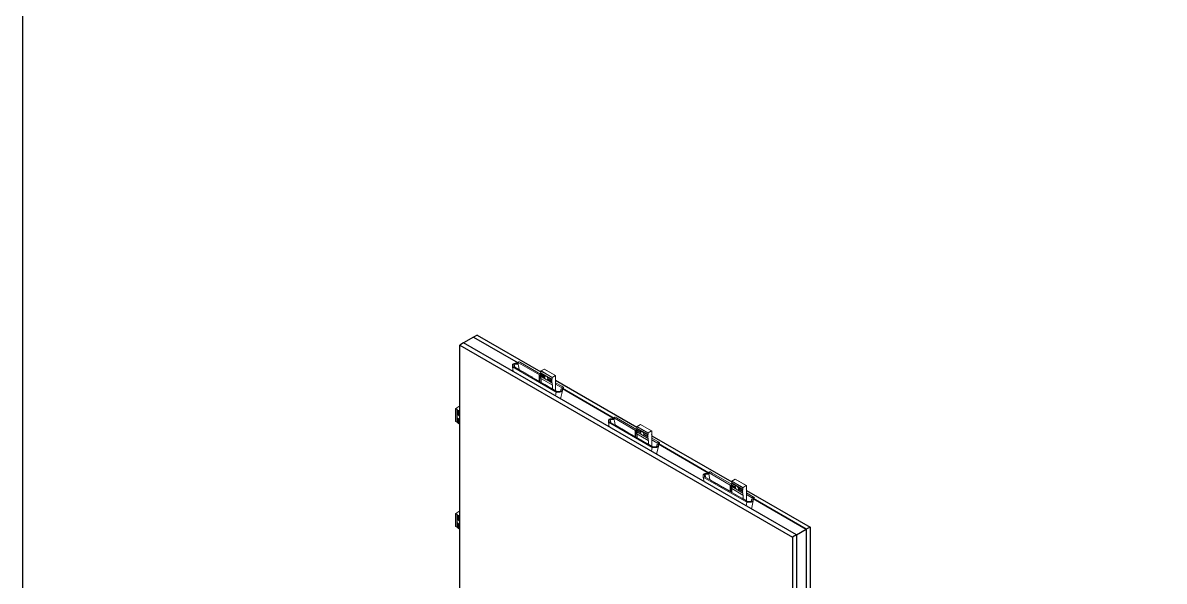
# Model space of a CAD drawing. Header units: millimetres. Extents: x 1489 to 1909, y -347 to 297.
# Drawn here: x 1489.2 to 1619.2, y 82.2 to 145.8 of the extents above; entities that cross this region are included whole.
import ezdxf

# ---------------------------------------------------------------- set-up
doc = ezdxf.new("R2010")
doc.units = ezdxf.units.MM
doc.layers.add('aksesuar', color=1, linetype='Continuous')
doc.layers.add('Antet', color=7, linetype='Continuous')

# ---------------------------------------------------------------- blocks, each defined once
blk = doc.blocks.new('MN50SC.S.1')
at = {"color": 252}
blk.add_lwpolyline([(9907.25, 888.56), (9907.25, 1185.56), (10117.25, 1185.56), (10117.25, 888.56)], close=True, dxfattribs=at)

msp = doc.modelspace()

# ---------------------------------------------------------------- linework, layer by layer
at = {"color": 7, "linetype": 'Continuous', "lineweight": 15}
for p, q in [((1544.966, 106.876), (1544.966, 106.639)), ((1544.966, 106.639), (1549.944, 103.765)), ((1544.966, 106.639), (1545.057, 106.104)), ((1545.116, 106.931), (1545.116, 106.674)), ((1545.116, 106.931), (1545.168, 106.644)), ((1545.116, 106.674), (1545.743, 106.313)), ((1545.166, 106.96), (1545.238, 106.604)), ((1545.619, 106.96), (1545.166, 106.96)), ((1545.608, 107.047), (1545.262, 107.047)), ((1545.608, 107.149), (1545.608, 106.985)), ((1545.673, 107.21), (1545.638, 107.19)), ((1545.638, 107.108), (1548.041, 105.721)), ((1545.638, 106.813), (1545.728, 106.321)), ((1545.915, 107.138), (1545.773, 107.22)), ((1545.885, 107.147), (1548.173, 105.827)), ((1545.773, 106.313), (1545.743, 106.313)), ((1545.773, 106.295), (1545.773, 106.313)), ((1545.773, 106.313), (1545.793, 106.308)), ((1545.773, 106.295), (1546.45, 105.904)), ((1545.793, 106.308), (1545.793, 106.283)), ((1546.48, 105.904), (1546.45, 105.904)), ((1546.48, 105.887), (1546.48, 105.904)), ((1546.48, 105.904), (1546.5, 105.9)), ((1546.48, 105.887), (1547.157, 105.496)), ((1546.5, 105.9), (1546.5, 105.875)), ((1547.188, 105.496), (1547.157, 105.496)), ((1547.188, 105.479), (1547.188, 105.496)), ((1547.188, 105.496), (1547.208, 105.491)), ((1547.188, 105.479), (1547.935, 105.047)), ((1547.208, 105.491), (1547.208, 105.467)), ((1548.021, 105.716), (1548.041, 105.721)), ((1548.021, 105.675), (1548.021, 105.716)), ((1548.041, 105.703), (1548.021, 105.675)), ((1548.021, 105.675), (1548.021, 104.998)), ((1548.091, 105.675), (1548.021, 105.675)), ((1548.041, 105.721), (1548.041, 105.703)), ((1548.041, 105.703), (1548.071, 105.703)), ((1548.071, 105.703), (1548.091, 105.675)), ((1548.071, 105.703), (1548.173, 105.644)), ((1548.091, 105.675), (1548.091, 104.957)), ((1548.703, 105.594), (1548.173, 105.9)), ((1548.173, 105.9), (1548.173, 105.761)), ((1548.634, 105.495), (1548.173, 105.761)), ((1548.173, 105.761), (1548.194, 105.749)), ((1548.194, 105.749), (1548.173, 105.712)), ((1548.634, 105.446), (1548.173, 105.712)), ((1548.173, 105.712), (1548.173, 105.574)), ((1548.703, 105.267), (1548.173, 105.574)), ((1548.208, 105.968), (1548.177, 105.914)), ((1548.722, 105.599), (1548.177, 105.914)), ((1548.722, 105.25), (1548.177, 105.564)), ((1548.177, 105.564), (1548.208, 105.546)), ((1548.654, 105.484), (1548.194, 105.749)), ((1549.481, 105.414), (1548.208, 106.149)), ((1548.208, 106.149), (1548.208, 105.968)), ((1549.481, 105.233), (1548.208, 105.968)), ((1549.481, 104.812), (1548.208, 105.546)), ((1548.208, 105.546), (1548.208, 105.324)), ((1549.481, 104.59), (1548.208, 105.324)), ((1548.213, 105.315), (1549.485, 104.581)), ((1548.597, 106.39), (1548.223, 106.174)), ((1549.495, 105.439), (1548.223, 106.174)), ((1548.234, 105.303), (1548.234, 104.874)), ((1549.87, 105.655), (1548.597, 106.39)), ((1549.88, 105.656), (1548.607, 106.391)), ((1549.45, 105.179), (1548.905, 105.494)), ((1549.446, 105.165), (1548.916, 105.472)), ((1549.481, 105.414), (1549.481, 105.233)), ((1549.87, 105.655), (1549.495, 105.439)), ((1549.884, 105.28), (1549.884, 105.647)), ((1547.965, 105.047), (1547.935, 105.047)), ((1547.965, 105.029), (1547.965, 105.047)), ((1547.965, 105.047), (1547.985, 105.042)), ((1547.965, 105.029), (1548.642, 104.639)), ((1547.985, 105.042), (1547.985, 105.018)), ((1548.672, 104.639), (1548.642, 104.639)), ((1548.672, 104.639), (1548.692, 104.634)), ((1548.672, 104.621), (1548.672, 104.639)), ((1548.672, 104.621), (1549.349, 104.231)), ((1548.692, 104.634), (1548.692, 104.61)), ((1549.45, 104.83), (1548.905, 105.144)), ((1549.446, 104.839), (1548.916, 105.145)), ((1549.446, 105.027), (1548.985, 105.293)), ((1549.446, 104.978), (1548.985, 105.244)), ((1549.467, 105.014), (1549.007, 105.28)), ((1549.38, 104.231), (1549.349, 104.231)), ((1549.38, 104.213), (1549.38, 104.231)), ((1549.4, 104.226), (1549.38, 104.231)), ((1549.38, 104.213), (1550.006, 103.851)), ((1549.4, 104.226), (1549.4, 104.202)), ((1549.446, 105.165), (1549.446, 105.027)), ((1549.446, 105.027), (1549.467, 105.014)), ((1549.467, 105.014), (1549.446, 104.978)), ((1549.446, 104.978), (1549.446, 104.839)), ((1549.481, 105.233), (1549.45, 105.179)), ((1549.45, 104.83), (1549.481, 104.812)), ((1549.481, 104.812), (1549.481, 104.59)), ((1549.491, 104.58), (1549.507, 104.582)), ((1549.517, 104.572), (1549.517, 104.134)), ((1549.863, 105.243), (1549.884, 105.28)), ((1549.884, 105.231), (1549.863, 105.243)), ((1549.884, 103.922), (1549.884, 105.231)), ((1549.884, 104.839), (1550.58, 104.437)), ((1549.884, 104.656), (1550.474, 104.316)), ((1550.474, 104.021), (1550.435, 103.851)), ((1550.501, 103.88), (1550.501, 104.142)), ((1550.751, 104.346), (1550.61, 104.428)), ((1550.616, 104.316), (1550.651, 104.336)), ((1550.616, 104.153), (1550.651, 104.173)), ((1550.793, 104.263), (1550.651, 104.181)), ((1550.651, 104.181), (1550.651, 104.173)), ((1550.651, 103.936), (1550.651, 104.173)), ((1549.944, 103.765), (1549.853, 103.335)), ((1549.944, 103.765), (1550.355, 103.765)), ((1550.006, 103.851), (1550.451, 103.851)), ((1550.453, 102.989), (1550.649, 103.915)), ((1550.501, 103.88), (1550.488, 103.824)), ((1538.493, 101.896), (1538.493, 100.427)), ((1538.874, 102.121), (1538.499, 101.904)), ((1538.499, 101.888), (1538.656, 101.798)), ((1538.499, 101.888), (1538.499, 100.418)), ((1538.656, 101.798), (1538.656, 101.762)), ((1538.656, 101.762), (1538.656, 101.132)), ((1538.661, 101.753), (1538.782, 101.684)), ((1538.661, 101.753), (1538.661, 101.141)), ((1538.782, 101.684), (1538.824, 101.684)), ((1538.782, 101.684), (1538.782, 101.152)), ((1538.824, 101.684), (1538.824, 101.66)), ((1538.824, 101.66), (1538.944, 101.59)), ((1538.824, 101.66), (1538.824, 101.127)), ((1538.98, 102.076), (1538.902, 102.121)), ((1538.944, 101.59), (1538.944, 100.978)), ((1538.958, 101.587), (1538.98, 101.587)), ((1538.958, 101.587), (1538.958, 100.957)), ((1538.499, 100.418), (1538.656, 100.328)), ((1538.656, 100.921), (1538.656, 101.132)), ((1538.656, 100.921), (1538.656, 100.292)), ((1538.661, 100.896), (1538.661, 100.284)), ((1538.661, 100.284), (1538.782, 100.214)), ((1538.782, 100.746), (1538.782, 100.214)), ((1538.782, 100.214), (1538.824, 100.214)), ((1538.824, 100.722), (1538.824, 100.745)), ((1538.824, 100.722), (1538.824, 100.19)), ((1538.824, 100.19), (1538.944, 100.12)), ((1538.944, 100.733), (1538.944, 100.12)), ((1538.958, 100.747), (1538.958, 100.117)), ((1538.958, 100.117), (1538.98, 100.117)), ((1555.906, 100.56), (1555.906, 100.323)), ((1555.906, 100.323), (1560.884, 97.449)), ((1555.906, 100.323), (1555.996, 99.789)), ((1556.056, 100.616), (1556.056, 100.359)), ((1556.056, 100.616), (1556.107, 100.329)), ((1556.056, 100.359), (1556.682, 99.997)), ((1556.106, 100.645), (1556.177, 100.289)), ((1556.558, 100.645), (1556.106, 100.645)), ((1556.548, 100.731), (1556.202, 100.731)), ((1556.548, 100.833), (1556.548, 100.67)), ((1556.613, 100.895), (1556.577, 100.874)), ((1556.577, 100.793), (1558.98, 99.405)), ((1556.577, 100.498), (1556.667, 100.006)), ((1556.854, 100.823), (1556.713, 100.905)), ((1556.825, 100.832), (1559.113, 99.511)), ((1556.713, 99.997), (1556.682, 99.997)), ((1556.713, 99.98), (1556.713, 99.997)), ((1556.713, 99.997), (1556.733, 99.993)), ((1556.713, 99.98), (1557.389, 99.589)), ((1556.733, 99.993), (1556.733, 99.968)), ((1557.42, 99.589), (1557.389, 99.589)), ((1557.42, 99.571), (1557.42, 99.589)), ((1557.42, 99.589), (1557.44, 99.584)), ((1557.42, 99.571), (1558.096, 99.181)), ((1557.44, 99.584), (1557.44, 99.56)), ((1558.127, 99.181), (1558.096, 99.181)), ((1558.127, 99.163), (1558.127, 99.181)), ((1558.127, 99.181), (1558.147, 99.176)), ((1558.127, 99.163), (1558.874, 98.732)), ((1558.147, 99.176), (1558.147, 99.152)), ((1558.96, 99.401), (1558.98, 99.405)), ((1558.96, 99.36), (1558.96, 99.401)), ((1558.98, 99.388), (1558.96, 99.36)), ((1558.96, 99.36), (1558.96, 98.682)), ((1559.031, 99.36), (1558.96, 99.36)), ((1558.98, 99.405), (1558.98, 99.388)), ((1558.98, 99.388), (1559.011, 99.388)), ((1559.011, 99.388), (1559.031, 99.36)), ((1559.011, 99.388), (1559.113, 99.329)), ((1559.031, 99.36), (1559.031, 98.641)), ((1559.643, 99.279), (1559.113, 99.585)), ((1559.113, 99.585), (1559.113, 99.446)), ((1559.574, 99.18), (1559.113, 99.446)), ((1559.113, 99.446), (1559.134, 99.434)), ((1559.134, 99.434), (1559.113, 99.397)), ((1559.574, 99.131), (1559.113, 99.397)), ((1559.113, 99.397), (1559.113, 99.258)), ((1559.643, 98.952), (1559.113, 99.258)), ((1559.148, 99.653), (1559.117, 99.599)), ((1559.662, 99.284), (1559.117, 99.599)), ((1559.662, 98.934), (1559.117, 99.249)), ((1559.117, 99.249), (1559.148, 99.231)), ((1559.594, 99.168), (1559.134, 99.434)), ((1560.421, 99.099), (1559.148, 99.834)), ((1559.148, 99.834), (1559.148, 99.653)), ((1560.421, 98.918), (1559.148, 99.653)), ((1560.421, 98.496), (1559.148, 99.231)), ((1559.148, 99.231), (1559.148, 99.009)), ((1560.421, 98.274), (1559.148, 99.009)), ((1559.152, 99), (1560.425, 98.265)), ((1559.537, 100.075), (1559.162, 99.858)), ((1560.435, 99.124), (1559.162, 99.858)), ((1559.174, 98.988), (1559.174, 98.559)), ((1560.81, 99.34), (1559.537, 100.075)), ((1560.82, 99.341), (1559.547, 100.076)), ((1560.39, 98.864), (1559.844, 99.179)), ((1560.39, 98.514), (1559.844, 98.829)), ((1560.386, 98.85), (1559.855, 99.156)), ((1560.386, 98.523), (1559.855, 98.83)), ((1560.386, 98.711), (1559.925, 98.977)), ((1560.386, 98.662), (1559.925, 98.928)), ((1560.407, 98.699), (1559.947, 98.964)), ((1560.386, 98.85), (1560.386, 98.711)), ((1560.421, 98.918), (1560.39, 98.864)), ((1560.421, 99.099), (1560.421, 98.918)), ((1560.81, 99.34), (1560.435, 99.124)), ((1560.803, 98.928), (1560.824, 98.964)), ((1560.824, 98.915), (1560.803, 98.928)), ((1560.824, 98.964), (1560.824, 99.332)), ((1560.824, 97.606), (1560.824, 98.915)), ((1558.905, 98.732), (1558.874, 98.732)), ((1558.905, 98.714), (1558.905, 98.732)), ((1558.905, 98.732), (1558.925, 98.727)), ((1558.905, 98.714), (1559.581, 98.324)), ((1558.925, 98.727), (1558.925, 98.703)), ((1559.612, 98.324), (1559.581, 98.324)), ((1559.612, 98.324), (1559.632, 98.319)), ((1559.612, 98.306), (1559.612, 98.324)), ((1559.612, 98.306), (1560.288, 97.915)), ((1559.632, 98.319), (1559.632, 98.294)), ((1560.319, 97.915), (1560.288, 97.915)), ((1560.319, 97.898), (1560.319, 97.915)), ((1560.339, 97.911), (1560.319, 97.915)), ((1560.319, 97.898), (1560.946, 97.536)), ((1560.339, 97.911), (1560.339, 97.886)), ((1560.386, 98.711), (1560.407, 98.699)), ((1560.407, 98.699), (1560.386, 98.662)), ((1560.386, 98.662), (1560.386, 98.523)), ((1560.39, 98.514), (1560.421, 98.496)), ((1560.421, 98.496), (1560.421, 98.274)), ((1560.43, 98.264), (1560.447, 98.267)), ((1560.456, 98.257), (1560.456, 97.819)), ((1560.824, 98.524), (1561.52, 98.122)), ((1560.824, 98.341), (1561.414, 98.001)), ((1560.946, 97.536), (1561.391, 97.536)), ((1561.414, 97.706), (1561.375, 97.536)), ((1561.393, 96.674), (1561.589, 97.599)), ((1561.441, 97.565), (1561.428, 97.509)), ((1561.441, 97.565), (1561.441, 97.826)), ((1561.691, 98.031), (1561.549, 98.113)), ((1561.555, 98.001), (1561.591, 98.021)), ((1561.555, 97.837), (1561.591, 97.858)), ((1561.732, 97.947), (1561.591, 97.866)), ((1561.591, 97.866), (1561.591, 97.858)), ((1561.591, 97.621), (1561.591, 97.858)), ((1560.884, 97.449), (1560.793, 97.02)), ((1560.884, 97.449), (1561.294, 97.449)), ((1566.7, 94.329), (1566.7, 94.092)), ((1566.7, 94.092), (1571.678, 91.218)), ((1566.7, 94.092), (1566.791, 93.558)), ((1566.85, 94.384), (1566.85, 94.127)), ((1566.85, 94.384), (1566.902, 94.098)), ((1566.85, 94.127), (1567.477, 93.766)), ((1566.9, 94.413), (1566.972, 94.057)), ((1567.353, 94.413), (1566.9, 94.413)), ((1567.343, 94.5), (1566.997, 94.5)), ((1567.343, 94.602), (1567.343, 94.439)), ((1567.408, 94.663), (1567.372, 94.643)), ((1567.372, 94.561), (1569.775, 93.174)), ((1567.372, 94.267), (1567.462, 93.774)), ((1567.508, 93.766), (1567.477, 93.766)), ((1567.649, 94.591), (1567.508, 94.673)), ((1567.508, 93.748), (1567.508, 93.766)), ((1567.508, 93.766), (1567.528, 93.761)), ((1567.508, 93.748), (1568.184, 93.358)), ((1567.528, 93.761), (1567.528, 93.736)), ((1567.619, 94.601), (1569.907, 93.28)), ((1571.216, 92.867), (1569.943, 93.602)), ((1569.943, 93.602), (1569.943, 93.421)), ((1570.332, 93.843), (1569.957, 93.627)), ((1571.23, 92.892), (1569.957, 93.627)), ((1571.604, 93.108), (1570.332, 93.843)), ((1571.614, 93.109), (1570.342, 93.844)), ((1568.215, 93.358), (1568.184, 93.358)), ((1568.215, 93.34), (1568.215, 93.358)), ((1568.215, 93.358), (1568.235, 93.353)), ((1568.215, 93.34), (1568.891, 92.949)), ((1568.235, 93.353), (1568.235, 93.328)), ((1568.922, 92.949), (1568.891, 92.949)), ((1568.922, 92.932), (1568.922, 92.949)), ((1568.922, 92.949), (1568.942, 92.945)), ((1568.922, 92.932), (1569.669, 92.5)), ((1568.942, 92.945), (1568.942, 92.92)), ((1569.7, 92.5), (1569.669, 92.5)), ((1569.7, 92.483), (1569.7, 92.5)), ((1569.7, 92.5), (1569.72, 92.495)), ((1569.7, 92.483), (1570.376, 92.092)), ((1569.72, 92.495), (1569.72, 92.471)), ((1569.755, 93.169), (1569.775, 93.174)), ((1569.755, 93.128), (1569.755, 93.169)), ((1569.775, 93.156), (1569.755, 93.128)), ((1569.755, 93.128), (1569.755, 92.451)), ((1569.826, 93.128), (1569.755, 93.128)), ((1569.775, 93.174), (1569.775, 93.156)), ((1569.775, 93.156), (1569.806, 93.156)), ((1569.806, 93.156), (1569.826, 93.128)), ((1569.806, 93.156), (1569.907, 93.097)), ((1569.826, 93.128), (1569.826, 92.41)), ((1570.438, 93.047), (1569.907, 93.353)), ((1569.907, 93.353), (1569.907, 93.214)), ((1570.368, 92.948), (1569.907, 93.214)), ((1569.907, 93.214), (1569.929, 93.202)), ((1569.929, 93.202), (1569.907, 93.165)), ((1570.368, 92.899), (1569.907, 93.165)), ((1569.907, 93.165), (1569.907, 93.027)), ((1570.438, 92.72), (1569.907, 93.027)), ((1569.943, 93.421), (1569.912, 93.367)), ((1570.457, 93.052), (1569.912, 93.367)), ((1570.457, 92.703), (1569.912, 93.017)), ((1569.912, 93.017), (1569.943, 92.999)), ((1570.388, 92.937), (1569.929, 93.202)), ((1571.216, 92.686), (1569.943, 93.421)), ((1571.216, 92.265), (1569.943, 92.999)), ((1569.943, 92.999), (1569.943, 92.778)), ((1571.216, 92.043), (1569.943, 92.778)), ((1569.947, 92.768), (1571.22, 92.034)), ((1569.968, 92.756), (1569.968, 92.327)), ((1571.184, 92.632), (1570.639, 92.947)), ((1571.184, 92.283), (1570.639, 92.597)), ((1571.18, 92.618), (1570.65, 92.925)), ((1571.18, 92.292), (1570.65, 92.598)), ((1571.18, 92.48), (1570.719, 92.746)), ((1571.18, 92.431), (1570.719, 92.697)), ((1571.201, 92.467), (1570.742, 92.733)), ((1571.18, 92.618), (1571.18, 92.48)), ((1571.18, 92.48), (1571.201, 92.467)), ((1571.201, 92.467), (1571.18, 92.431)), ((1571.18, 92.431), (1571.18, 92.292)), ((1571.216, 92.686), (1571.184, 92.632)), ((1571.216, 92.867), (1571.216, 92.686)), ((1571.604, 93.108), (1571.23, 92.892)), ((1571.597, 92.696), (1571.619, 92.733)), ((1571.619, 92.684), (1571.597, 92.696)), ((1571.619, 92.733), (1571.619, 93.1)), ((1571.619, 91.375), (1571.619, 92.684)), ((1570.407, 92.092), (1570.376, 92.092)), ((1570.407, 92.092), (1570.427, 92.087)), ((1570.407, 92.074), (1570.407, 92.092)), ((1570.407, 92.074), (1571.083, 91.684)), ((1570.427, 92.087), (1570.427, 92.063)), ((1571.114, 91.684), (1571.083, 91.684)), ((1571.114, 91.666), (1571.114, 91.684)), ((1571.134, 91.679), (1571.114, 91.684)), ((1571.114, 91.666), (1571.74, 91.304)), ((1571.134, 91.679), (1571.134, 91.655)), ((1571.184, 92.283), (1571.216, 92.265)), ((1571.216, 92.265), (1571.216, 92.043)), ((1571.225, 92.033), (1571.242, 92.035)), ((1571.251, 92.025), (1571.251, 91.587)), ((1571.678, 91.218), (1571.588, 90.789)), ((1571.619, 92.292), (1572.315, 91.89)), ((1571.619, 92.11), (1572.209, 91.769)), ((1571.678, 91.218), (1572.089, 91.218)), ((1571.74, 91.304), (1572.185, 91.304)), ((1572.209, 91.474), (1572.169, 91.304)), ((1572.187, 90.442), (1572.383, 91.368)), ((1572.235, 91.333), (1572.222, 91.277)), ((1572.235, 91.333), (1572.235, 91.595)), ((1572.486, 91.799), (1572.344, 91.881)), ((1572.35, 91.769), (1572.386, 91.789)), ((1572.35, 91.606), (1572.385, 91.626)), ((1572.527, 91.716), (1572.385, 91.634)), ((1572.385, 91.634), (1572.385, 91.626)), ((1572.385, 91.389), (1572.385, 91.626)), ((1538.493, 89.937), (1538.493, 88.467)), ((1538.874, 90.161), (1538.499, 89.945)), ((1538.499, 89.929), (1538.656, 89.838)), ((1538.499, 89.929), (1538.499, 88.459)), ((1538.656, 89.838), (1538.656, 89.802)), ((1538.656, 89.802), (1538.656, 89.172)), ((1538.661, 89.794), (1538.782, 89.724)), ((1538.661, 89.794), (1538.661, 89.181)), ((1538.782, 89.724), (1538.824, 89.724)), ((1538.782, 89.724), (1538.782, 89.192)), ((1538.824, 89.724), (1538.824, 89.7)), ((1538.98, 90.116), (1538.902, 90.161)), ((1538.499, 88.459), (1538.656, 88.368)), ((1538.656, 88.962), (1538.656, 89.172)), ((1538.656, 88.962), (1538.656, 88.332)), ((1538.661, 88.936), (1538.661, 88.324)), ((1538.782, 88.787), (1538.782, 88.255)), ((1538.824, 89.7), (1538.944, 89.631)), ((1538.824, 89.7), (1538.824, 89.168)), ((1538.824, 88.762), (1538.824, 88.785)), ((1538.824, 88.762), (1538.824, 88.23)), ((1538.944, 89.631), (1538.944, 89.018)), ((1538.944, 88.773), (1538.944, 88.161)), ((1538.958, 89.627), (1538.98, 89.627)), ((1538.958, 89.627), (1538.958, 88.998)), ((1538.958, 88.787), (1538.958, 88.157)), ((1538.661, 88.324), (1538.782, 88.255)), ((1538.782, 88.255), (1538.824, 88.255)), ((1538.824, 88.23), (1538.944, 88.161)), ((1538.958, 88.157), (1538.98, 88.157))]:
    msp.add_line(p, q, dxfattribs=at)
at = {"color": 8, "linetype": 'Continuous', "lineweight": 15}
for p, q in [((1549.517, 104.572), (1549.501, 104.581)), ((1560.456, 98.257), (1560.441, 98.266)), ((1571.251, 92.025), (1571.235, 92.034))]:
    msp.add_line(p, q, dxfattribs=at)
at = {"color": 7, "linetype": 'Continuous', "lineweight": 15, "flags": 128}
for points in [[(1545.166, 106.96), (1545.163, 106.97), (1545.158, 106.976), (1545.15, 106.982), (1545.136, 106.987), (1545.117, 106.989), (1545.107, 106.989), (1545.097, 106.987), (1545.088, 106.984), (1545.081, 106.981), (1545.074, 106.976), (1545.07, 106.971), (1545.067, 106.965), (1545.066, 106.959), (1545.07, 106.949), (1545.079, 106.941), (1545.088, 106.936), (1545.1, 106.933), (1545.116, 106.931)], [(1549.481, 104.59), (1549.481, 104.587), (1549.482, 104.585), (1549.483, 104.583), (1549.484, 104.582), (1549.485, 104.581), (1549.487, 104.58), (1549.489, 104.58), (1549.491, 104.58)], [(1549.507, 104.582), (1549.509, 104.582), (1549.511, 104.582), (1549.513, 104.581), (1549.514, 104.58), (1549.515, 104.579), (1549.516, 104.577), (1549.516, 104.575), (1549.517, 104.572)], [(1550.451, 103.851), (1550.454, 103.842), (1550.459, 103.835), (1550.468, 103.83), (1550.481, 103.825), (1550.5, 103.822), (1550.51, 103.823), (1550.52, 103.825), (1550.529, 103.827), (1550.536, 103.831), (1550.543, 103.835), (1550.548, 103.841), (1550.55, 103.846), (1550.551, 103.852), (1550.547, 103.863), (1550.538, 103.871), (1550.529, 103.875), (1550.518, 103.879), (1550.501, 103.88)], [(1556.106, 100.645), (1556.103, 100.654), (1556.097, 100.661), (1556.089, 100.666), (1556.075, 100.671), (1556.057, 100.674), (1556.047, 100.673), (1556.037, 100.672), (1556.028, 100.669), (1556.02, 100.665), (1556.014, 100.661), (1556.009, 100.656), (1556.006, 100.65), (1556.006, 100.644), (1556.01, 100.633), (1556.019, 100.625), (1556.028, 100.621), (1556.039, 100.618), (1556.056, 100.616)], [(1560.421, 98.274), (1560.421, 98.272), (1560.422, 98.27), (1560.422, 98.268), (1560.423, 98.267), (1560.425, 98.265), (1560.426, 98.265), (1560.428, 98.264), (1560.43, 98.264)], [(1560.447, 98.267), (1560.449, 98.267), (1560.451, 98.267), (1560.452, 98.266), (1560.454, 98.265), (1560.455, 98.263), (1560.456, 98.262), (1560.456, 98.259), (1560.456, 98.257)], [(1561.391, 97.536), (1561.393, 97.527), (1561.399, 97.52), (1561.407, 97.515), (1561.421, 97.51), (1561.439, 97.507), (1561.449, 97.508), (1561.459, 97.509), (1561.468, 97.512), (1561.476, 97.516), (1561.482, 97.52), (1561.487, 97.525), (1561.49, 97.531), (1561.491, 97.537), (1561.487, 97.547), (1561.478, 97.555), (1561.468, 97.56), (1561.457, 97.563), (1561.441, 97.565)], [(1566.9, 94.413), (1566.897, 94.423), (1566.892, 94.429), (1566.884, 94.435), (1566.87, 94.44), (1566.852, 94.442), (1566.842, 94.442), (1566.832, 94.44), (1566.823, 94.437), (1566.815, 94.434), (1566.809, 94.429), (1566.804, 94.424), (1566.801, 94.418), (1566.8, 94.412), (1566.804, 94.402), (1566.813, 94.394), (1566.823, 94.389), (1566.834, 94.386), (1566.85, 94.384)], [(1571.216, 92.043), (1571.216, 92.04), (1571.216, 92.038), (1571.217, 92.036), (1571.218, 92.035), (1571.219, 92.034), (1571.221, 92.033), (1571.223, 92.033), (1571.225, 92.033)], [(1571.242, 92.035), (1571.244, 92.036), (1571.245, 92.035), (1571.247, 92.034), (1571.248, 92.033), (1571.249, 92.032), (1571.25, 92.03), (1571.251, 92.028), (1571.251, 92.025)], [(1572.185, 91.304), (1572.188, 91.295), (1572.194, 91.288), (1572.202, 91.283), (1572.216, 91.278), (1572.234, 91.276), (1572.244, 91.276), (1572.254, 91.278), (1572.263, 91.28), (1572.271, 91.284), (1572.277, 91.288), (1572.282, 91.294), (1572.285, 91.299), (1572.285, 91.305), (1572.281, 91.316), (1572.272, 91.324), (1572.263, 91.329), (1572.252, 91.332), (1572.235, 91.333)]]:
    msp.add_lwpolyline(points, dxfattribs=at)
at = {"color": 7, "linetype": 'Continuous', "lineweight": 15}
for centre, radius, start, end in [((1545.648, 106.986), 0.0392, 181.45469, 222.23742), ((1545.653, 107.149), 0.0437, 110.78364, 249.21617), ((1545.731, 107.133), 0.0964, 64.26098, 127.04911), ((1545.88, 107.078), 0.0697, 34.48347, 85.52286), ((1548.202, 105.899), 0.0289, 148.85627, 178.0435), ((1548.183, 105.573), 0.0101, 174.37962, 234.30196), ((1548.239, 106.148), 0.0307, 122.60548, 177.39452), ((1548.218, 105.323), 0.00986, 173.70588, 234.98194), ((1548.603, 106.382), 0.0101, 65.69288, 125.61758), ((1548.74, 105.494), 0.106, 110.25989, 179.50485), ((1549.023, 105.494), 0.392, 187.04371, 215.38107), ((1548.596, 105.245), 0.392, 7.04371, 35.38107), ((1549.512, 105.413), 0.0307, 122.60548, 177.39452), ((1549.876, 105.648), 0.00873, 350.78596, 129.20329), ((1548.879, 105.245), 0.106, 290.25989, 359.50485), ((1549.475, 105.164), 0.0289, 148.85627, 178.0435), ((1549.456, 104.838), 0.0101, 174.37962, 234.30196), ((1550.545, 104.452), 0.154, 242.6099, 297.3901), ((1550.544, 104.292), 0.157, 253.91064, 297.08882), ((1550.575, 104.367), 0.0699, 60.18514, 85.64136), ((1550.707, 104.27), 0.0863, 355.12067, 129.83028), ((1538.502, 101.896), 0.00873, 110.78342, 249.21658), ((1538.666, 101.763), 0.0101, 185.6948, 245.62534), ((1538.888, 102.094), 0.0307, 62.60967, 117.39033), ((1538.958, 101.616), 0.0289, 241.95976, 271.1441), ((1538.503, 100.428), 0.0101, 185.6948, 245.62534), ((1538.666, 100.293), 0.0101, 185.6948, 245.62534), ((1538.729, 101.059), 0.106, 60.49964, 129.75332), ((1539.018, 101.059), 0.392, 204.61838, 232.95735), ((1538.588, 100.814), 0.392, 24.61838, 52.95735), ((1538.876, 100.814), 0.106, 240.49964, 309.75332), ((1538.958, 100.146), 0.0289, 241.95976, 271.1441), ((1556.587, 100.671), 0.0392, 181.45469, 222.23742), ((1556.593, 100.833), 0.0437, 110.78364, 249.21617), ((1556.671, 100.818), 0.0964, 64.26098, 127.04911), ((1556.819, 100.763), 0.0697, 34.48347, 85.52286), ((1559.142, 99.584), 0.0289, 148.85627, 178.0435), ((1559.123, 99.257), 0.0101, 174.37962, 234.30196), ((1559.179, 99.832), 0.0307, 122.60548, 177.39452), ((1559.158, 99.008), 0.00986, 173.70588, 234.98194), ((1559.543, 100.067), 0.0101, 65.69288, 125.61758), ((1559.68, 99.179), 0.106, 110.25989, 179.50485), ((1559.963, 99.179), 0.392, 187.04371, 215.38107), ((1559.536, 98.929), 0.392, 7.04371, 35.38107), ((1559.818, 98.929), 0.106, 290.25989, 359.50485), ((1560.414, 98.849), 0.0289, 148.85627, 178.0435), ((1560.452, 99.098), 0.0307, 122.60548, 177.39452), ((1560.815, 99.333), 0.00873, 350.78596, 129.20329), ((1560.396, 98.522), 0.0101, 174.37962, 234.30196), ((1561.485, 98.137), 0.154, 242.6099, 297.3901), ((1561.484, 97.977), 0.157, 253.91064, 297.08882), ((1561.515, 98.052), 0.0699, 60.18514, 85.64136), ((1561.646, 97.955), 0.0863, 355.12067, 129.83028), ((1567.382, 94.44), 0.0392, 181.45469, 222.23742), ((1567.388, 94.602), 0.0437, 110.78364, 249.21617), ((1567.466, 94.586), 0.0964, 64.26098, 127.04911), ((1567.614, 94.531), 0.0697, 34.48347, 85.52286), ((1569.973, 93.601), 0.0307, 122.60548, 177.39452), ((1570.338, 93.835), 0.0101, 65.69288, 125.61758), ((1569.936, 93.352), 0.0289, 148.85627, 178.0435), ((1569.917, 93.026), 0.0101, 174.37962, 234.30196), ((1569.953, 92.776), 0.00986, 173.70588, 234.98194), ((1570.474, 92.947), 0.106, 110.25989, 179.50485), ((1570.757, 92.947), 0.392, 187.04371, 215.38107), ((1570.33, 92.698), 0.392, 7.04371, 35.38107), ((1570.613, 92.698), 0.106, 290.25989, 359.50485), ((1571.209, 92.617), 0.0289, 148.85627, 178.0435), ((1571.246, 92.866), 0.0307, 122.60548, 177.39452), ((1571.61, 93.102), 0.00873, 350.78596, 129.20329), ((1571.19, 92.291), 0.0101, 174.37962, 234.30196), ((1572.279, 91.905), 0.154, 242.6099, 297.3901), ((1572.279, 91.745), 0.157, 253.91064, 297.08882), ((1572.309, 91.82), 0.0699, 60.18514, 85.64136), ((1572.441, 91.723), 0.0863, 355.12067, 129.83028), ((1538.502, 89.937), 0.00873, 110.78342, 249.21658), ((1538.666, 89.803), 0.0101, 185.6948, 245.62534), ((1538.888, 90.134), 0.0307, 62.60967, 117.39033), ((1538.503, 88.468), 0.0101, 185.6948, 245.62534), ((1538.729, 89.1), 0.106, 60.49964, 129.75332), ((1539.018, 89.1), 0.392, 204.61838, 232.95735), ((1538.588, 88.855), 0.392, 24.61838, 52.95735), ((1538.876, 88.855), 0.106, 240.49964, 309.75332), ((1538.958, 89.656), 0.0289, 241.95976, 271.1441), ((1538.666, 88.333), 0.0101, 185.6948, 245.62534), ((1538.958, 88.186), 0.0289, 241.95976, 271.1441)]:
    msp.add_arc(centre, radius, start, end, dxfattribs=at)
for centre, major_axis, ratio, start_param, end_param in [((1545.27, 106.871), (0.304, -0.006), 0.5769793, 1.6054654, 3.1531383), ((1545.708, 107.201), (0, 0.548), 0.1825973, 2.02566, 2.3561945), ((1548.831, 105.382), (0.25, -0.144), 0.0000704, 3.8067416, 3.9270314), ((1548.831, 105.382), (0.177, 0.306), 0.5773346, 1.570837, 1.6911268), ((1548.662, 105.284), (0.177, 0.306), 0.5773346, 5.7410124, 6.8254394), ((1548.662, 105.284), (0.25, -0.144), 0.0000704, 4.9556143, 6.0400413), ((1548.831, 105.382), (0.25, -0.144), 0.0000704, 0.7854388, 0.9057287), ((1548.831, 105.382), (0.177, 0.306), 0.5773346, 4.5921397, 4.7124296), ((1550.545, 104.409), (0.099, 0.493), 0.0227972, 3.8142916, 4.1448261), ((1550.348, 103.94), (0.304, -0.006), 0.5769793, 4.7470581, 6.2947309), ((1538.824, 100.949), (0.354, 0), 0.5773815, 1.5707963, 1.6910862), ((1538.824, 100.949), (0.354, 0), 0.5773815, 4.5920991, 4.712389), ((1538.656, 100.852), (0.354, 0), 0.5773815, 0.4113833, 0.5422135), ((1538.656, 100.852), (0.354, 0), 0.5773815, 5.7409718, 5.871802), ((1556.209, 100.556), (0.304, -0.006), 0.5769793, 1.6054654, 3.1531383), ((1556.648, 100.885), (0, 0.548), 0.1825973, 2.02566, 2.3561945), ((1559.77, 99.066), (0.25, -0.144), 0.0000704, 3.8067416, 3.9270314), ((1559.77, 99.066), (0.177, 0.306), 0.5773346, 1.570837, 1.6911268), ((1559.602, 98.969), (0.177, 0.306), 0.5773346, 5.7410124, 6.8254394), ((1559.602, 98.969), (0.25, -0.144), 0.0000704, 4.9556143, 6.0400413), ((1559.77, 99.066), (0.25, -0.144), 0.0000704, 0.7854388, 0.9057287), ((1559.77, 99.066), (0.177, 0.306), 0.5773346, 4.5921397, 4.7124296), ((1561.287, 97.625), (0.304, -0.006), 0.5769793, 4.7470581, 6.2947309), ((1561.485, 98.093), (0.099, 0.493), 0.0227972, 3.8142916, 4.1448261), ((1567.004, 94.325), (0.304, -0.006), 0.5769793, 1.6054654, 3.1531383), ((1567.443, 94.654), (0, 0.548), 0.1825973, 2.02566, 2.3561945), ((1570.565, 92.835), (0.25, -0.144), 0.0000704, 3.8067416, 3.9270314), ((1570.565, 92.835), (0.177, 0.306), 0.5773346, 1.570837, 1.6911268), ((1570.397, 92.737), (0.177, 0.306), 0.5773346, 5.7410124, 6.8254394), ((1570.397, 92.737), (0.25, -0.144), 0.0000704, 4.9556143, 6.0400413), ((1570.565, 92.835), (0.25, -0.144), 0.0000704, 0.7854388, 0.9057287), ((1570.565, 92.835), (0.177, 0.306), 0.5773346, 4.5921397, 4.7124296), ((1572.082, 91.393), (0.304, -0.006), 0.5769793, 4.7470581, 6.2947309), ((1572.279, 91.862), (0.099, 0.493), 0.0227972, 3.8142916, 4.1448261), ((1538.824, 88.99), (0.354, 0), 0.5773815, 1.5707963, 1.6910862), ((1538.824, 88.99), (0.354, 0), 0.5773815, 4.5920991, 4.712389), ((1538.656, 88.892), (0.354, 0), 0.5773815, 0.4113833, 0.5422135), ((1538.656, 88.892), (0.354, 0), 0.5773815, 5.7409718, 5.871802)]:
    msp.add_ellipse(centre, major_axis=major_axis, ratio=ratio, start_param=start_param, end_param=end_param, dxfattribs=at)
for points, knots in [([(1548.703, 105.594), (1548.708, 105.595), (1548.713, 105.597), (1548.72, 105.599), (1548.722, 105.599)], [0, 0, 0, 0, 0.7335025, 1, 1, 1, 1]), ([(1548.905, 105.494), (1548.907, 105.489), (1548.909, 105.481), (1548.914, 105.474), (1548.916, 105.472)], [0, 0, 0, 0, 0.6321906, 1, 1, 1, 1]), ([(1548.722, 105.25), (1548.718, 105.253), (1548.711, 105.258), (1548.705, 105.265), (1548.703, 105.267)], [0, 0, 0, 0, 0.6321906, 1, 1, 1, 1]), ([(1548.916, 105.145), (1548.912, 105.144), (1548.908, 105.143), (1548.905, 105.144), (1548.905, 105.144)], [0, 0, 0, 0, 0.7335025, 1, 1, 1, 1]), ([(1538.656, 101.132), (1538.656, 101.134), (1538.657, 101.136), (1538.66, 101.14), (1538.661, 101.141)], [0, 0, 0, 0, 0.6321906, 1, 1, 1, 1]), ([(1538.661, 100.896), (1538.659, 100.902), (1538.656, 100.91), (1538.656, 100.919), (1538.656, 100.921)], [0, 0, 0, 0, 0.7335025, 1, 1, 1, 1]), ([(1538.944, 100.978), (1538.947, 100.972), (1538.951, 100.964), (1538.957, 100.959), (1538.958, 100.957)], [0, 0, 0, 0, 0.7335025, 1, 1, 1, 1]), ([(1538.958, 100.747), (1538.955, 100.743), (1538.95, 100.738), (1538.946, 100.734), (1538.944, 100.733)], [0, 0, 0, 0, 0.6321906, 1, 1, 1, 1]), ([(1559.643, 99.279), (1559.647, 99.28), (1559.653, 99.281), (1559.66, 99.283), (1559.662, 99.284)], [0, 0, 0, 0, 0.7335025, 1, 1, 1, 1]), ([(1559.662, 98.934), (1559.657, 98.938), (1559.65, 98.943), (1559.645, 98.949), (1559.643, 98.952)], [0, 0, 0, 0, 0.6321906, 1, 1, 1, 1]), ([(1559.844, 99.179), (1559.846, 99.174), (1559.849, 99.166), (1559.853, 99.159), (1559.855, 99.156)], [0, 0, 0, 0, 0.6321906, 1, 1, 1, 1]), ([(1559.855, 98.83), (1559.852, 98.829), (1559.847, 98.828), (1559.845, 98.829), (1559.844, 98.829)], [0, 0, 0, 0, 0.7335025, 1, 1, 1, 1]), ([(1570.438, 93.047), (1570.442, 93.048), (1570.447, 93.05), (1570.455, 93.052), (1570.457, 93.052)], [0, 0, 0, 0, 0.7335025, 1, 1, 1, 1]), ([(1570.457, 92.703), (1570.452, 92.706), (1570.445, 92.711), (1570.44, 92.718), (1570.438, 92.72)], [0, 0, 0, 0, 0.6321906, 1, 1, 1, 1]), ([(1570.639, 92.947), (1570.641, 92.942), (1570.643, 92.935), (1570.648, 92.927), (1570.65, 92.925)], [0, 0, 0, 0, 0.6321906, 1, 1, 1, 1]), ([(1570.65, 92.598), (1570.647, 92.597), (1570.642, 92.596), (1570.64, 92.597), (1570.639, 92.597)], [0, 0, 0, 0, 0.7335025, 1, 1, 1, 1]), ([(1538.656, 89.172), (1538.656, 89.174), (1538.657, 89.177), (1538.66, 89.18), (1538.661, 89.181)], [0, 0, 0, 0, 0.6321906, 1, 1, 1, 1]), ([(1538.661, 88.936), (1538.659, 88.942), (1538.656, 88.951), (1538.656, 88.959), (1538.656, 88.962)], [0, 0, 0, 0, 0.7335025, 1, 1, 1, 1]), ([(1538.944, 89.018), (1538.947, 89.012), (1538.951, 89.005), (1538.957, 88.999), (1538.958, 88.998)], [0, 0, 0, 0, 0.7335025, 1, 1, 1, 1]), ([(1538.958, 88.787), (1538.955, 88.784), (1538.95, 88.778), (1538.946, 88.775), (1538.944, 88.773)], [0, 0, 0, 0, 0.6321906, 1, 1, 1, 1])]:
    msp.add_open_spline(points, degree=3, knots=knots, dxfattribs=at)
at = {"layer": 'aksesuar', "color": 140}
for p, q in [((1539.404, 109.368), (1538.98, 109.123)), ((1540.535, 110.021), (1539.404, 109.368)), ((1577.305, 87.488), (1539.404, 109.368)), ((1540.959, 110.266), (1540.535, 110.021)), ((1540.535, 110.021), (1545.608, 107.092)), ((1540.535, 110.021), (1545.608, 107.092)), ((1540.959, 110.266), (1548.208, 106.081)), ((1538.98, 65.356), (1538.98, 109.123)), ((1538.98, 109.123), (1576.881, 87.243)), ((1549.884, 105.114), (1559.148, 99.766)), ((1556.548, 100.777), (1550.651, 104.181)), ((1550.651, 104.181), (1556.548, 100.777)), ((1560.824, 98.798), (1569.943, 93.534)), ((1567.343, 94.545), (1561.591, 97.866)), ((1561.591, 97.866), (1567.343, 94.545)), ((1571.619, 92.567), (1578.86, 88.386)), ((1578.436, 88.141), (1572.385, 91.634)), ((1572.385, 91.634), (1578.436, 88.141)), ((1577.305, 87.488), (1576.881, 87.243)), ((1576.881, 87.243), (1576.881, 43.477)), ((1577.305, 87.488), (1578.436, 88.141)), ((1577.305, 87.488), (1577.305, 43.721)), ((1578.86, 88.386), (1578.436, 88.141)), ((1578.436, 88.141), (1578.436, 80.174)), ((1578.86, 88.386), (1578.86, 79.062))]:
    msp.add_line(p, q, dxfattribs=at)

# ---------------------------------------------------------------- block references
at = {"layer": 'Antet', "color": 0}
msp.add_blockref('MN50SC.S.1', (-8418.053, -888.558), dxfattribs=at)

doc.saveas('drawing.dxf')
